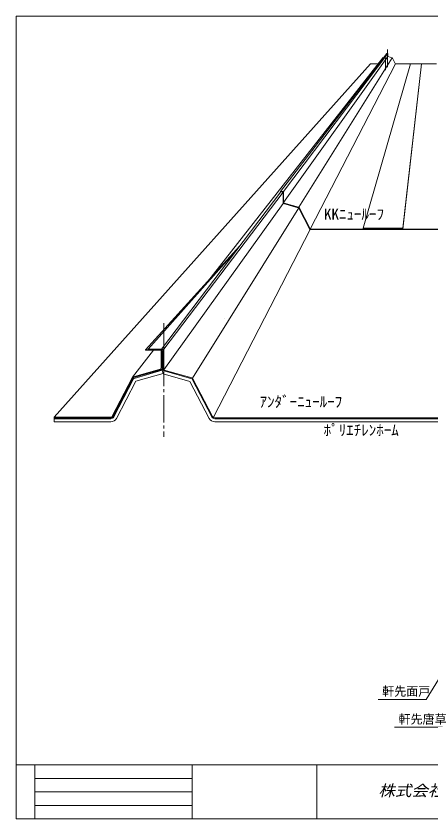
# Model space of a CAD drawing. Units: millimetres, scale not verified. Extents: x -567 to 568, y -401 to 401.
# Drawn here: x -567 to -152, y -401 to 401 of the extents above; entities that cross this region are included whole.
import ezdxf
from ezdxf.enums import TextEntityAlignment as Align

# ---------------------------------------------------------------- set-up
doc = ezdxf.new("R2010")
doc.units = ezdxf.units.MM
doc.header["$LTSCALE"] = 3
doc.linetypes.add('CHAIN2', pattern=[12, 9, -1, 1, -1])
doc.layers.add('0-0_0', color=5, linetype='Continuous', lineweight=18)
doc.layers.add('0-3_LAYER004', color=7, linetype='Continuous', lineweight=18)
doc.styles.add('HG丸ｺﾞｼｯｸM-PRO', font='')
doc.styles.add('ＭＳ ゴシック', font='')
doc.styles.get('HG丸ｺﾞｼｯｸM-PRO').set_extended_font_data('HG丸ｺﾞｼｯｸM-PRO')
doc.styles.get('ＭＳ ゴシック').set_extended_font_data('MS Gothic')

msp = doc.modelspace()

# ---------------------------------------------------------------- linework, layer by layer
at = {"layer": '0-0_0'}
for p, q in [((-196.399, 363.691), (-302.834, 225.584)), ((-299.756, 225.584), (-195.529, 363.691)), ((-195.653, 363.691), (-196.275, 363.691)), ((-195.529, 363.691), (-195.529, 360.722)), ((-195.529, 360.461), (-195.529, 363.393)), ((-528.776, 0.419), (-212.727, 353.092)), ((-375.855, 135.627), (-200.568, 359.297)), ((-195.529, 360.534), (-299.62, 214.609)), ((-191.198, 359.297), (-284.436, 210.04)), ((-273.022, 188.09), (-187.971, 353.092)), ((-220.174, 188.97), (-173.031, 353.34)), ((-203.612, 353.092), (-212.727, 353.092)), ((-203.909, 352.872), (-200.35, 359.717)), ((-199.564, 359.584), (-201.065, 359.155)), ((-195.703, 360.584), (-190.914, 359.216)), ((-191.311, 359.514), (-187.871, 352.899)), ((-188.175, 353.092), (-173.031, 353.092)), ((-161.844, 353.34), (-180.603, 188.97)), ((-180.603, 188.09), (-161.844, 353.092)), ((-161.844, 353.34), (-173.031, 353.34)), ((-173.031, 353.278), (-173.031, 353.092)), ((-161.844, 353.278), (-161.844, 353.092)), ((-146.925, 353.092), (-161.844, 353.092)), ((-300.196, 225.584), (-302.395, 225.584)), ((-300.196, 225.364), (-302.395, 225.364)), ((-299.976, 225.144), (-299.976, 215.081)), ((-299.756, 225.144), (-299.756, 215.081)), ((-299.756, 215.081), (-299.756, 224.529)), ((-299.179, 214.024), (-284.951, 209.959)), ((-299.119, 214.235), (-284.891, 210.17)), ((-284.413, 209.519), (-273.464, 188.463)), ((-284.218, 209.62), (-273.269, 188.564)), ((-272.488, 188.09), (-220.174, 188.09)), ((-220.174, 187.871), (-272.488, 187.871)), ((-220.174, 188.75), (-220.174, 188.09)), ((-180.823, 188.97), (-219.955, 188.97)), ((-180.823, 188.75), (-219.955, 188.75)), ((-219.955, 188.09), (-219.955, 188.75)), ((-180.823, 188.09), (-180.823, 188.75)), ((-180.603, 188.75), (-180.603, 188.09)), ((-129.476, 188.09), (-180.603, 188.09)), ((-180.603, 187.871), (-129.476, 187.871)), ((-437.602, 67.519), (-343.359, 171.471)), ((-450.517, 40.357), (-429.544, 67.119)), ((-437.602, 67.519), (-421.602, 67.519)), ((-437.602, 67.519), (-437.602, 67.119)), ((-422.402, 67.119), (-437.602, 67.119)), ((-422.002, 66.719), (-422.002, 49.711)), ((-421.602, 66.719), (-421.602, 49.711)), ((-423.162, 48.172), (-449.689, 40.593)), ((-423.052, 47.788), (-449.58, 40.209)), ((-470.837, 1.281), (-450.914, 39.593)), ((-470.482, 1.097), (-450.56, 39.408)), ((-472.256, 0.419), (-528.776, 0.419)), ((-528.776, 0.419), (-528.776, 0.019)), ((-528.776, 0.019), (-472.256, 0.019))]:
    msp.add_line(p, q, dxfattribs=at)
at = {"layer": '0-0_0', "color": 4, "linetype": 'CHAIN2'}
for p, q in [((-195.715, 367.655), (-195.715, 350.043)), ((-197.812, 359.238), (-197.812, 346.956)), ((-419.282, 94.153), (-419.282, -19.203))]:
    msp.add_line(p, q, dxfattribs=at)
at = {"layer": '0-0_0', "color": 30}
for p, q in [((-302.614, 225.232), (-421.535, 68.319)), ((-419.202, 68.319), (-300.231, 225.071)), ((-302.614, 225.232), (-300.592, 225.232)), ((-300.108, 224.749), (-300.108, 214.043)), ((-300.108, 213.878), (-419.202, 47.476)), ((-284.627, 209.454), (-390.554, 39.291)), ((-284.991, 209.558), (-299.949, 213.832)), ((-284.453, 209.119), (-273.659, 188.361)), ((-273.289, 187.651), (-369.925, -0.381)), ((-181.043, 187.651), (-272.488, 187.651)), ((-181.043, 187.651), (-129.476, 187.651)), ((-434.917, 68.319), (-345.274, 168.945)), ((-358.448, 98.704), (-358.448, 98.488)), ((-419.202, 68.319), (-434.917, 68.319)), ((-434.917, 68.319), (-434.917, 67.519)), ((-420.402, 67.519), (-434.917, 67.519)), ((-420.802, 66.719), (-420.002, 66.719)), ((-420.802, 48.317), (-420.802, 66.719)), ((-420.002, 67.119), (-420.002, 47.778)), ((-419.202, 67.519), (-419.202, 47.778)), ((-449.304, 39.871), (-421.092, 47.932)), ((-449.084, 39.102), (-420.872, 47.163)), ((-391.436, 38.711), (-419.132, 46.624)), ((-391.216, 39.48), (-418.912, 47.393)), ((-450.284, 39.071), (-470.127, 0.912)), ((-449.574, 38.702), (-469.417, 0.543)), ((-390.946, 38.311), (-371.307, 0.543)), ((-390.236, 38.68), (-370.597, 0.912)), ((-528.776, -0.381), (-528.776, -1.181)), ((-528.776, -0.381), (-472.256, -0.381)), ((-528.776, -1.181), (-472.256, -1.181)), ((-202.082, -0.381), (-368.468, -0.381)), ((-201.282, -1.181), (-368.468, -1.181)), ((-202.082, -0.381), (-108.256, -0.381)), ((-201.282, -1.181), (-108.256, -1.181))]:
    msp.add_line(p, q, dxfattribs=at)
at = {"layer": '0-0_0', "color": 4}
for p, q in [((-447.212, 36.309), (-419.993, 44.086)), ((-420.872, 47.163), (-419.993, 44.086)), ((-420.011, 43.547), (-419.132, 46.624)), ((-393.309, 35.918), (-420.011, 43.547)), ((-447.212, 36.309), (-466.578, -0.933)), ((-393.309, 35.918), (-374.146, -0.933)), ((-528.776, -1.181), (-528.776, -4.381)), ((-528.776, -4.381), (-472.256, -4.381)), ((-368.468, -4.381), (-108.256, -4.381)), ((-157.154, -281.597), (-137.918, -250.255)), ((-205.154, -281.597), (-157.154, -281.597)), ((-188.85, -309.445), (-140.85, -309.445))]:
    msp.add_line(p, q, dxfattribs=at)
at = {"layer": '0-0_0', "color": 7}
msp.add_line((-391.077, -346.95), (-391.077, -400.95), dxfattribs=at)
at = {"layer": '0-0_0'}
for centre, radius, start, end in [((-196.275, 363.567), 0.124, 90, 180), ((-195.653, 363.567), 0.124, 0, 90), ((-203.946, 353.34), 0.249, 270, 332.52557), ((-200.354, 359.035), 0.311, 105.9454, 152.52557), ((-195.28, 360.722), 0.249, 180, 254.0546), ((-191.412, 359.035), 0.311, 27.47443, 74.0546), ((-187.82, 353.34), 0.249, 207.47443, 270), ((-172.969, 353.278), 0.0621, 90, 180), ((-161.906, 353.278), 0.0621, 0, 90), ((-302.395, 225.144), 0.44, 90, 180), ((-302.395, 225.144), 0.22, 90, 156.42182), ((-300.196, 225.144), 0.44, 0, 90), ((-300.196, 225.144), 0.22, 0, 90), ((-298.877, 215.081), 1.099, 180, 254.0546), ((-298.877, 215.081), 0.879, 180, 254.0546), ((-285.193, 209.113), 0.879, 27.47443, 74.0546), ((-285.193, 209.113), 1.099, 27.47443, 74.0546), ((-272.488, 188.97), 1.099, 207.47443, 270), ((-272.488, 188.97), 0.879, 207.47443, 270), ((-219.955, 188.75), 0.22, 90, 180), ((-220.174, 188.09), 0.22, 270, 0), ((-180.823, 188.75), 0.22, 0, 90), ((-180.603, 188.09), 0.22, 180, 270), ((-422.402, 66.719), 0.8, 0, 90), ((-422.402, 66.719), 0.4, 0, 90), ((-423.602, 49.711), 1.6, 285.9454, 0), ((-423.602, 49.711), 2, 285.9454, 0), ((-449.14, 38.67), 2, 105.9454, 152.52557), ((-449.14, 38.67), 1.6, 105.9454, 152.52557), ((-472.256, 2.019), 1.6, 270, 332.52557), ((-472.256, 2.019), 2, 270, 332.52557)]:
    msp.add_arc(centre, radius, start, end, dxfattribs=at)
at = {"layer": '0-0_0', "color": 30}
for centre, radius, start, end in [((-195.566, 360.506), 0.137, 180, 254.0546), ((-300.592, 224.749), 0.484, 0, 90), ((-299.888, 214.043), 0.22, 180, 254.0546), ((-285.233, 208.713), 0.879, 27.47443, 74.0546), ((-272.488, 188.97), 1.319, 207.47443, 270), ((-420.402, 67.119), 0.4, 0, 90), ((-420.002, 67.519), 0.8, 0, 90), ((-421.202, 48.317), 0.4, 285.9454, 0), ((-421.202, 48.317), 1.2, 285.9454, 0), ((-418.802, 47.778), 1.2, 180, 254.0546), ((-418.802, 47.778), 0.4, 180, 254.0546), ((-448.865, 38.333), 1.6, 105.9454, 152.52557), ((-448.865, 38.333), 0.8, 105.9454, 152.52557), ((-391.656, 37.942), 0.8, 27.47443, 74.0546), ((-391.656, 37.942), 1.6, 27.47443, 74.0546), ((-472.256, 2.019), 2.4, 270, 332.52557), ((-472.256, 2.019), 3.2, 270, 332.52557), ((-368.468, 2.019), 3.2, 207.47443, 270), ((-368.468, 2.019), 2.4, 207.47443, 270)]:
    msp.add_arc(centre, radius, start, end, dxfattribs=at)
at = {"layer": '0-0_0', "color": 4}
for centre, start, end in [((-472.256, 2.019), 270, 332.52557), ((-368.468, 2.019), 207.47443, 270)]:
    msp.add_arc(centre, 6.4, start, end, dxfattribs=at)
at = {"layer": '0-3_LAYER004'}
for p, q in [((-567, -346.95), (567, -346.95)), ((-548.1, -346.95), (-548.1, -400.95)), ((-266.54, -346.95), (-266.54, -400.95)), ((-548.1, -360.45), (-391.077, -360.45)), ((-548.1, -373.95), (-391.077, -373.95)), ((-548.1, -387.45), (-391.077, -387.45))]:
    msp.add_line(p, q, dxfattribs=at)
msp.add_lwpolyline([(-567, 400.95), (567, 400.95), (567, -400.95), (-567, -400.95)], close=True, dxfattribs=at)

# ---------------------------------------------------------------- texts
at = {"layer": '0-0_0', "color": 7, "style": 'ＭＳ ゴシック'}
for s, p in [('㏍ﾆｭｰﾙｰﾌ', (-259.387, 194.319)), ('ｱﾝﾀﾞｰﾆｭｰﾙｰﾌ', (-323.683, 6.994)), ('ﾎﾟﾘｴﾁﾚﾝﾎｰﾑ', (-259.637, -21.416))]:
    msp.add_text(s, height=11, dxfattribs=at).set_placement(p, align=Align.BOTTOM_LEFT)
at = {"layer": '0-0_0', "color": 4, "style": 'ＭＳ ゴシック'}
for s, p in [('軒先面戸', (-201.154, -280.597)), ('軒先唐草', (-184.85, -308.445))]:
    msp.add_text(s, height=8.798, dxfattribs=at).set_placement(p, align=Align.BOTTOM_LEFT)
at = {"layer": '0-0_0', "color": 3, "style": 'HG丸ｺﾞｼｯｸM-PRO', "oblique": 15, "width": 1.1}
msp.add_text('株式会社コマスヤアルテック', height=11, dxfattribs=at).set_placement((-205.007, -381.45), align=Align.BOTTOM_LEFT)

doc.saveas('drawing.dxf')
